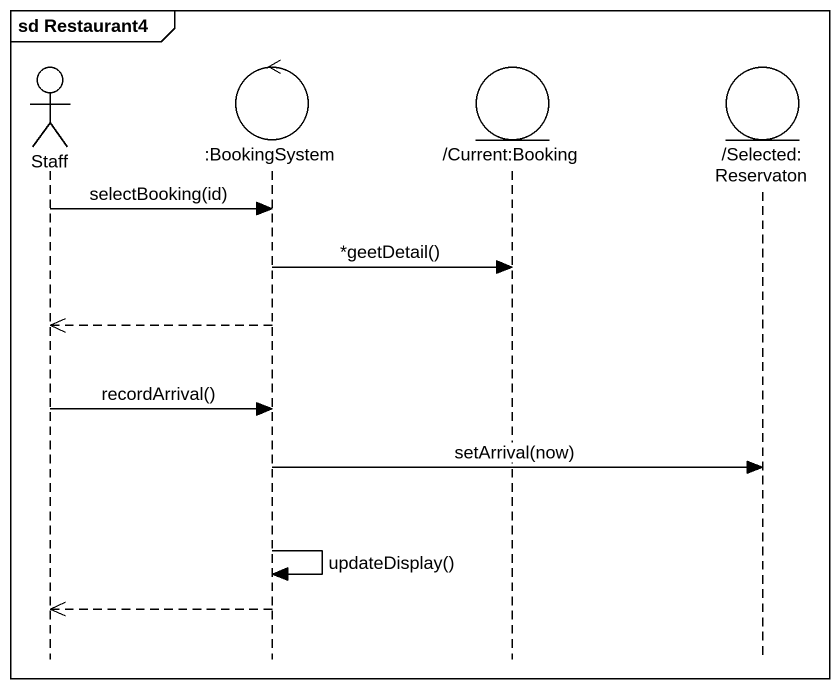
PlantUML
@startuml
mainframe sd Restaurant4
hide footbox
actor Staff
control ":BookingSystem" as BookingSystem
entity "/Current:Booking" as Current_Booking
entity "/Selected:Reservaton" as Selected_Reservaton

Staff -> BookingSystem : selectBooking(id)
BookingSystem -> Current_Booking : *geetDetail()
BookingSystem -->> Staff
Staff -> BookingSystem : recordArrival()
BookingSystem -> Selected_Reservaton : setArrival(now)
BookingSystem -> BookingSystem : updateDisplay()
BookingSystem -->> Staff
@enduml
